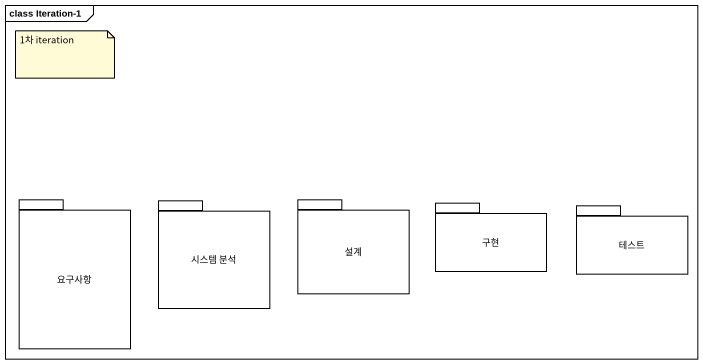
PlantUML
@startuml
mainframe class Iteration-1
package 요구사항 {
}
package "시스템 분석" as 시스템_분석 {
}
package 설계 {
}
package 구현 {
}
package 테스트 {
}
note as N1
  1차 iteration
end note
@enduml
